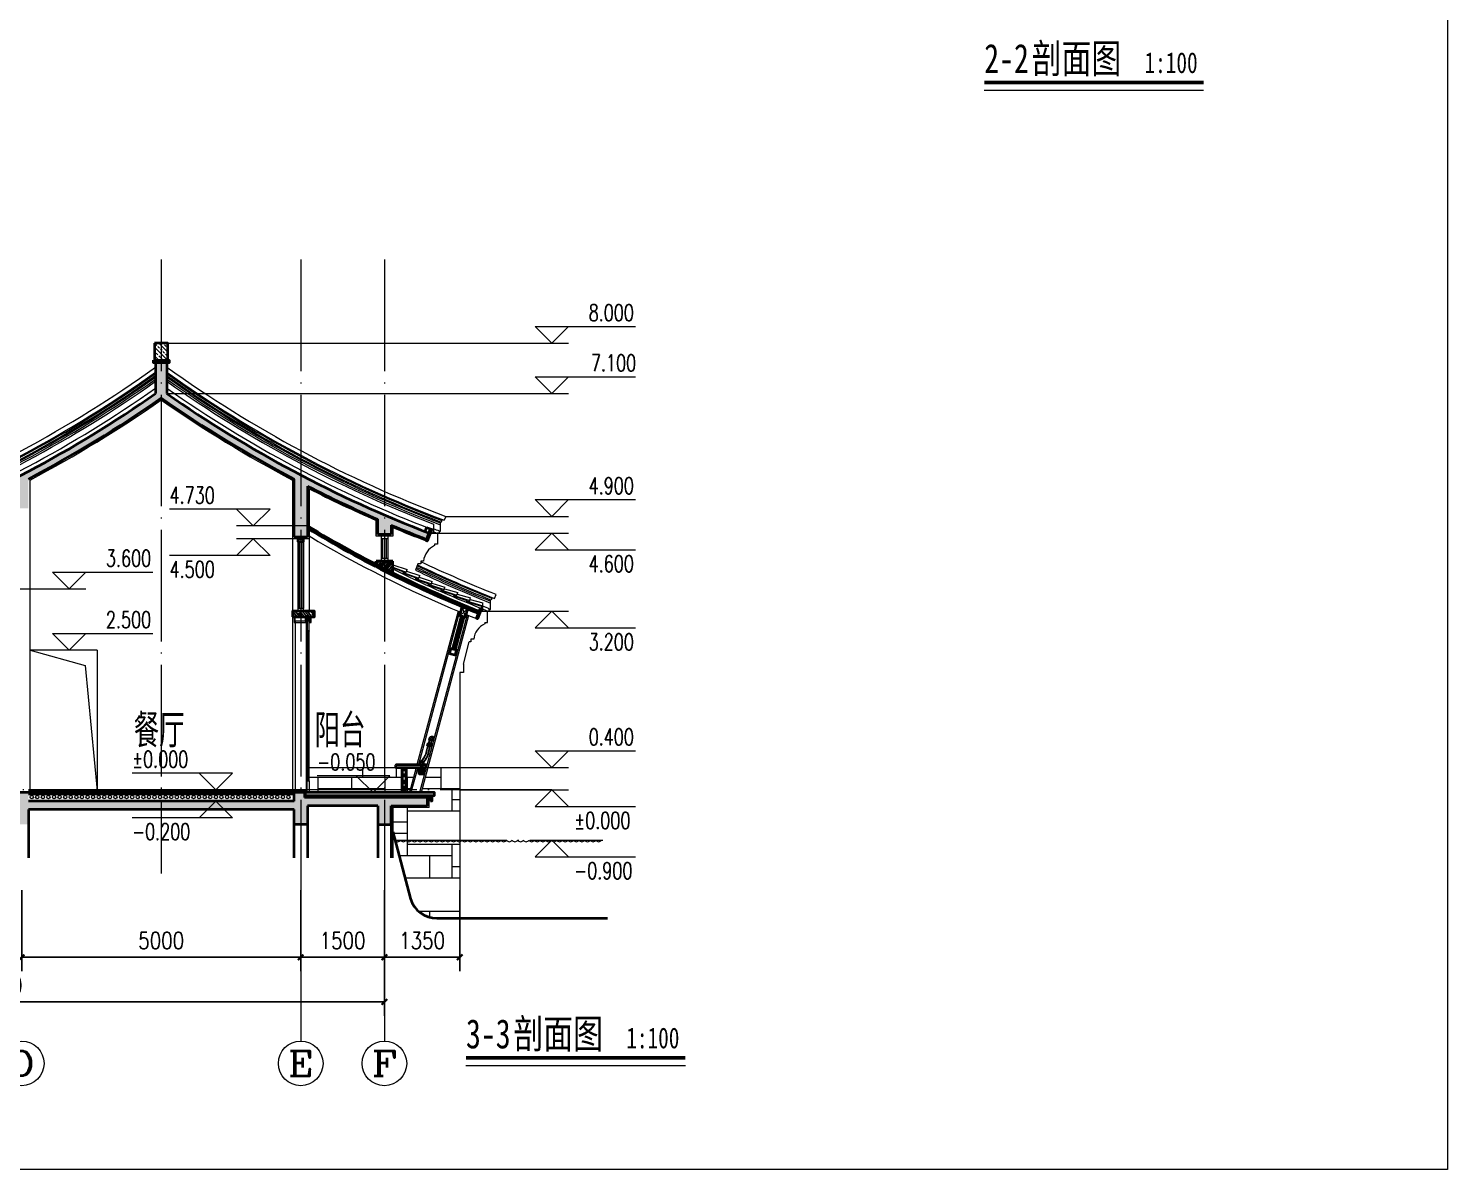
# Model space of a CAD drawing. Extents: x 577108 to 1042908, y 41950 to 81950.
# Drawn here: x 948076 to 973508, y 41950 to 62396 of the extents above; entities that cross this region are included whole.
import ezdxf
from ezdxf.enums import TextEntityAlignment as Align

# ---------------------------------------------------------------- set-up
doc = ezdxf.new("R2010")
doc.units = 0
doc.header["$LTSCALE"] = 1000
doc.header["$MEASUREMENT"] = 0
doc.linetypes.add('DOTE', pattern=[2.42, 2, -0.2, 0.02, -0.2])
doc.layers.get('0').update_dxf_attribs({"linetype": 'CONTINUOUS', "lineweight": 13})
doc.layers.get('Defpoints').update_dxf_attribs({"linetype": 'CONTINUOUS', "lineweight": 5})
for name, color, linetype, lineweight in [('AXIS', 3, 'CONTINUOUS', 15), ('AXIS_TEXT', 7, 'CONTINUOUS', 20), ('DIM_ELEV', 3, 'CONTINUOUS', 15), ('DIM_SYMB', 3, 'CONTINUOUS', 15), ('DOTE', 1, 'DOTE', 0), ('hatch', 8, 'CONTINUOUS', 5), ('LM-1', 7, 'CONTINUOUS', 18), ('LM-L', 7, 'CONTINUOUS', 15), ('LM-S', 8, 'CONTINUOUS', 5), ('PUB_TEXT', 7, 'CONTINUOUS', 20), ('wall', 2, 'CONTINUOUS', 40), ('WINDOW', 5, 'CONTINUOUS', 15), ('姓名', 7, 'CONTINUOUS', 15), ('瓦1', 8, 'CONTINUOUS', 15), ('瓦2', 2, 'CONTINUOUS', 15)]:
    doc.layers.add(name, color=color, linetype=linetype, lineweight=lineweight)
doc.styles.add('_TCH_AXIS', font='COMPLEX', dxfattribs={"bigfont": 'GBCBIG'})
doc.styles.add('_TCH_DIM', font='SIMPLEX', dxfattribs={"bigfont": 'GBCBIG'})
doc.styles.add('COMPLEX', font='COMPLEX')
doc.styles.add('DIM_FONT', font='SIMPLEX.shx', dxfattribs={"width": 0.8, "bigfont": 'hztxt.shx'})
doc.styles.add('HZ', font='romanc.shx', dxfattribs={"width": 0.7, "bigfont": 'hzdx.shx'})
doc.styles.add('SIMHEI', font='simhei.ttf', dxfattribs={"width": 0.75, "height": 10})
doc.dimstyles.new('DIMN', dxfattribs={"dimtxt": 300, "dimasz": 100, "dimexe": 250, "dimexo": 300, "dimgap": 150, "dimtad": 1, "dimdec": 0, "dimzin": 0, "dimdsep": 46, "dimtxsty": 'DIM_FONT', "dimblk": 'ARCHTICK', "dimcen": 0.09, "dimclrt": 7, "dimazin": 2, "dimtfac": 1, "dimtdec": 0, "dimtix": 1, "dimtmove": 2, "dimatfit": 3, "dimldrblk": 'ARCHTICK', "dimfxl": 0, "dimtolj": 1, "dimtzin": 0, "dimarcsym": 0})
pattern_1 = [(45, (-205131.74, -412224.52), (-53.0330086, 53.0330086), []), (50, (-205131.74, -412224.52), (215.178055, -18.82564), [22.5, -247.5]), (355, (-205131.74, -412224.52), (-41.6254, 225.65764), [18, -198]), (100.4514, (-205113.8, -412226.09), (173.552815, 206.831863), [19.122057, -210.342634]), (46.1842, (-205131.74, -412164.52), (320.172315, -49.655704), [33.75, -371.25]), (96.6356, (-205105.06, -412168.66), (280.39881, 292.23536), [28.68309, -315.5139]), (351.1842, (-205131.74, -412164.52), (280.39858, 292.23558), [27, -297]), (21, (-205101.74, -412179.52), (179.072116, -120.785667), [22.5, -247.5]), (326, (-205101.74, -412179.52), (72.9946, 217.545014), [18, -198]), (71.4514, (-205086.81, -412189.58), (252.06679, 96.75915), [19.122057, -210.342634]), (37.5, (-205131.74, -412224.52), (3.6479566, 99.868156), [0, -195.6, 0, -201, 0, -198.75]), (7.5, (-205131.74, -412224.52), (78.920861, 118.323514), [0, -114.6, 0, -191.1, 0, -75.75]), (327.5, (-205198.64, -412224.52), (160.146731, -6.7664615), [0, -75, 0, -234, 0, -310.5]), (317.5, (-205228.64, -412224.52), (174.955851, 30.031495), [0, -97.5, 0, -155.4, 0, -220.5])]
pattern_2 = [(50, (924230.083, 17345.065), (32.404415, 116.40427), [750, -100, 250, -50]), (50, (924296.58, 17370.065), (-83.08134, 4.44315), [150, -16.5, 300, -37.5]), (50, (924255.083, 17387.565), (141.46229, 220.70494), [400, -70, 200, -50])]

# ---------------------------------------------------------------- blocks, each defined once
blk = doc.blocks.new('d001')
at = {"color": 8}
for p, q in [((-0.027, -0.009), (-0.012, -0.009)), ((-0.027, -0.01), (-0.012, -0.01)), ((-0.027, -0.012), (-0.012, -0.012)), ((-0.027, -0.013), (-0.012, -0.013)), ((-0.027, -0.015), (-0.012, -0.015)), ((-0.027, -0.018), (-0.012, -0.018)), ((-0.027, -0.021), (-0.012, -0.021)), ((-0.027, -0.025), (-0.012, -0.025)), ((-0.027, -0.035), (-0.012, -0.035)), ((-0.027, -0.039), (-0.012, -0.039)), ((-0.027, -0.042), (-0.012, -0.042)), ((-0.027, -0.045), (-0.012, -0.045)), ((-0.027, -0.047), (-0.012, -0.047)), ((-0.027, -0.048), (-0.012, -0.048)), ((-0.027, -0.05), (-0.012, -0.05)), ((-0.027, -0.051), (-0.012, -0.051)), ((-0.026, -0.008), (-0.012, -0.008)), ((-0.026, -0.052), (-0.012, -0.052)), ((0.003, -0.071), (-0.003, -0.071)), ((0.003, -0.072), (-0.003, -0.072)), ((0.003, -0.073), (-0.003, -0.073)), ((0.003, -0.074), (-0.003, -0.074)), ((0.003, -0.07), (-0.001, -0.07)), ((0.026, -0.008), (0.012, -0.008)), ((0.027, -0.009), (0.012, -0.009)), ((0.027, -0.01), (0.012, -0.01)), ((0.027, -0.012), (0.012, -0.012)), ((0.027, -0.013), (0.012, -0.013)), ((0.027, -0.015), (0.012, -0.015)), ((0.027, -0.018), (0.012, -0.018)), ((0.027, -0.021), (0.012, -0.021)), ((0.027, -0.025), (0.012, -0.025)), ((0.027, -0.035), (0.012, -0.035)), ((0.027, -0.039), (0.012, -0.039)), ((0.027, -0.042), (0.012, -0.042)), ((0.027, -0.045), (0.012, -0.045)), ((0.027, -0.047), (0.012, -0.047)), ((0.027, -0.048), (0.012, -0.048)), ((0.027, -0.05), (0.012, -0.05)), ((0.027, -0.051), (0.012, -0.051)), ((0.026, -0.052), (0.012, -0.052))]:
    blk.add_line(p, q, dxfattribs=at)
at = {"linetype": 'Continuous'}
for p, q in [((-0.012, -0.026), (-0.01, -0.026)), ((-0.012, -0.034), (-0.01, -0.034)), ((0.01, -0.026), (0.012, -0.026)), ((0.01, -0.034), (0.012, -0.034))]:
    blk.add_line(p, q, dxfattribs=at)
for p, q in [((-0.004, -0.066), (-0.004, -0.059)), ((-0.003, -0.059), (-0.003, -0.045)), ((-0.003, -0.074), (-0.003, -0.07)), ((0.003, -0.074), (-0.003, -0.074)), ((0.003, -0.059), (0.003, -0.045)), ((0.003, -0.074), (0.003, -0.07)), ((0.004, -0.066), (0.004, -0.059))]:
    blk.add_line(p, q)
at = {"color": 2}
blk.add_lwpolyline([(-0.008, -0.051), (-0.008, -0.054, -0.414214), (-0.009, -0.055), (-0.032, -0.055, -0.414214), (-0.033, -0.054), (-0.033, 0, -0.414214), (-0.032, 0), (0.032, 0, -0.414214), (0.033, 0), (0.033, -0.054, -0.414214), (0.032, -0.055), (0.009, -0.055, -0.414214), (0.008, -0.054), (0.008, -0.051, -1), (0.011, -0.051), (0.011, -0.052, 0.414214), (0.012, -0.052), (0.027, -0.052), (0.03, -0.05), (0.03, -0.005), (0.027, -0.003), (-0.027, -0.003), (-0.03, -0.005), (-0.03, -0.05), (-0.027, -0.052), (-0.011, -0.052, 0.414214), (-0.011, -0.052), (-0.011, -0.051, -1)], format="xyb", close=True, dxfattribs=at)
for points in [[(-0.025, -0.008), (-0.013, -0.008, -0.414214), (-0.012, -0.009), (-0.012, -0.051, -0.414214), (-0.013, -0.052), (-0.025, -0.052, -0.414214), (-0.027, -0.051), (-0.027, -0.009, -0.414214)], [(-0.01, -0.015, 0.414214), (-0.01, -0.015), (-0.01, -0.045, 0.414214), (-0.01, -0.045), (0.01, -0.045, 0.414214), (0.01, -0.045), (0.01, -0.015, 0.414214), (0.01, -0.015)], [(-0.008, -0.067), (0.008, -0.067, 0.414214), (0.008, -0.066), (0.008, -0.059), (-0.008, -0.059), (-0.008, -0.066, 0.414214)], [(0.025, -0.052, 0.414214), (0.027, -0.051), (0.027, -0.009, 0.414214), (0.025, -0.008), (0.013, -0.008, 0.414214), (0.012, -0.009), (0.012, -0.051, 0.414214), (0.013, -0.052)]]:
    blk.add_lwpolyline(points, format="xyb", close=True)
blk.add_lwpolyline([(0.008, -0.067), (0.008, -0.069, -0.414214), (0.007, -0.07), (-0.007, -0.07, -0.414214), (-0.008, -0.069), (-0.008, -0.067)], format="xyb")
for centre, radius, start, end in [((-0.019, -0.03), 0.00932, 141.7672, 218.2328), ((-0.005, -0.066), 0.0005, 270, 0), ((-0.004, -0.066), 0.0005, 180, 270), ((0.004, -0.066), 0.0005, 270, 0), ((0.005, -0.066), 0.0005, 180, 270), ((0.019, -0.03), 0.00932, 321.7672, 38.2328)]:
    blk.add_arc(centre, radius, start, end)
blk = doc.blocks.new('wa1')
at = {"layer": '瓦1'}
for p in [(-296, 55), (-47, 71)]:
    blk.add_line(p, (-291, 105), dxfattribs=at)
at = {"layer": '瓦2', "color": 2}
for p, q in [((-298, 33), (-296, 55)), ((-298, 33), (-258, 29)), ((2, 25), (-296, 55)), ((-258, 36), (-14, 11)), ((-258, 36), (-258, 29)), ((-14, 11), (-15, 1)), ((-15, 1), (0, 0)), ((2, 25), (0, 0))]:
    blk.add_line(p, q, dxfattribs=at)
blk = doc.blocks.new('_ArchTick')
at = {"color": 0, "linetype": 'ByBlock', "const_width": 0.4}
blk.add_lwpolyline([(-0.5, -0.5), (0.5, 0.5)], dxfattribs=at)
blk = doc.blocks.new('*D152')
at = {"layer": 'AXIS', "color": 0, "lineweight": -2, "transparency": 16777216}
for p, q in [((947956, 46954), (947956, 45504)), ((952956, 46954), (952956, 45504)), ((947956, 45754), (952956, 45754))]:
    blk.add_line(p, q, dxfattribs=at)
at = {"layer": 'Defpoints', "color": 0, "transparency": 16777216}
for p in [(947956, 47254), (952956, 47254), (952956, 45754)]:
    blk.add_point(p, dxfattribs=at)
at = {"layer": 'AXIS', "color": 0, "lineweight": -2, "transparency": 16777216, "xscale": 100, "yscale": 100, "zscale": 100, "rotation": 180}
blk.add_blockref('_ArchTick', (947956, 45754), dxfattribs=at)
at = {"layer": 'AXIS', "color": 0, "lineweight": -2, "transparency": 16777216, "xscale": 100, "yscale": 100, "zscale": 100}
blk.add_blockref('_ArchTick', (952956, 45754), dxfattribs=at)
at = {"layer": 'AXIS', "color": 7, "transparency": 16777216, "insert": (950456, 46054), "char_height": 300, "attachment_point": 5, "style": 'DIM_FONT'}
blk.add_mtext('\\A1;5000', dxfattribs=at)
blk = doc.blocks.new('*D153')
at = {"layer": 'AXIS', "color": 0, "lineweight": -2, "transparency": 16777216}
for p, q in [((952956, 46954), (952956, 45504)), ((954456, 46954), (954456, 45504)), ((952956, 45754), (954456, 45754))]:
    blk.add_line(p, q, dxfattribs=at)
at = {"layer": 'Defpoints', "color": 0, "transparency": 16777216}
for p in [(952956, 47254), (954456, 47254), (954456, 45754)]:
    blk.add_point(p, dxfattribs=at)
at = {"layer": 'AXIS', "color": 0, "lineweight": -2, "transparency": 16777216, "xscale": 100, "yscale": 100, "zscale": 100, "rotation": 180}
blk.add_blockref('_ArchTick', (952956, 45754), dxfattribs=at)
at = {"layer": 'AXIS', "color": 0, "lineweight": -2, "transparency": 16777216, "xscale": 100, "yscale": 100, "zscale": 100}
blk.add_blockref('_ArchTick', (954456, 45754), dxfattribs=at)
at = {"layer": 'AXIS', "color": 7, "transparency": 16777216, "insert": (953706, 46054), "char_height": 300, "attachment_point": 5, "style": 'DIM_FONT'}
blk.add_mtext('\\A1;1500', dxfattribs=at)
blk = doc.blocks.new('*D154')
at = {"layer": 'AXIS', "color": 0, "lineweight": -2, "transparency": 16777216}
for p, q in [((954456, 46954), (954456, 45504)), ((955806, 46954), (955806, 45504)), ((954456, 45754), (955806, 45754))]:
    blk.add_line(p, q, dxfattribs=at)
at = {"layer": 'Defpoints', "color": 0, "transparency": 16777216}
for p in [(954456, 47254), (955806, 47254), (955806, 45754)]:
    blk.add_point(p, dxfattribs=at)
at = {"layer": 'AXIS', "color": 0, "lineweight": -2, "transparency": 16777216, "xscale": 100, "yscale": 100, "zscale": 100, "rotation": 180}
blk.add_blockref('_ArchTick', (954456, 45754), dxfattribs=at)
at = {"layer": 'AXIS', "color": 0, "lineweight": -2, "transparency": 16777216, "xscale": 100, "yscale": 100, "zscale": 100}
blk.add_blockref('_ArchTick', (955806, 45754), dxfattribs=at)
at = {"layer": 'AXIS', "color": 7, "transparency": 16777216, "insert": (955131, 46054), "char_height": 300, "attachment_point": 5, "style": 'DIM_FONT'}
blk.add_mtext('\\A1;1350', dxfattribs=at)
blk = doc.blocks.new('*D155')
at = {"layer": 'AXIS', "color": 0, "lineweight": -2, "transparency": 16777216}
for p, q in [((940456, 46954), (940456, 44704)), ((954456, 46954), (954456, 44704)), ((940456, 44954), (954456, 44954))]:
    blk.add_line(p, q, dxfattribs=at)
at = {"layer": 'Defpoints', "color": 0, "transparency": 16777216}
for p in [(940456, 47254), (954456, 47254), (954456, 44954)]:
    blk.add_point(p, dxfattribs=at)
at = {"layer": 'AXIS', "color": 0, "lineweight": -2, "transparency": 16777216, "xscale": 100, "yscale": 100, "zscale": 100, "rotation": 180}
blk.add_blockref('_ArchTick', (940456, 44954), dxfattribs=at)
at = {"layer": 'AXIS', "color": 0, "lineweight": -2, "transparency": 16777216, "xscale": 100, "yscale": 100, "zscale": 100}
blk.add_blockref('_ArchTick', (954456, 44954), dxfattribs=at)
at = {"layer": 'AXIS', "color": 7, "transparency": 16777216, "insert": (947456, 45254), "char_height": 300, "attachment_point": 5, "style": 'DIM_FONT'}
blk.add_mtext('\\A1;14000', dxfattribs=at)
blk = doc.blocks.new('_AXISO')
blk.add_circle((0, 0), 0.5)
at = {"layer": 'AXIS_TEXT', "style": 'COMPLEX', "width": 1.041667}
blk.add_attdef('A', text='', height=0.56, dxfattribs=at).set_placement((-0.25, -0.28), (0.25, -0.28), align=Align.FIT)

msp = doc.modelspace()

# ---------------------------------------------------------------- hatches: boundary and pattern name
at = {"layer": 'hatch'}
h = msp.add_hatch(dxfattribs=at)
h.set_pattern_fill('天然石材', color=256, scale=20, style=0)
h.set_pattern_definition([(135, (2009046.23, -386145.13), (75.236162, 75.236162), []), (135, (2009009.23, -386183.33), (75.236162, 75.236162), [42, -24])])
h.paths.add_polyline_path([(950336.095, 56753.5881), (950576.095, 56753.5881), (950576.095, 56453.5881), (950336.095, 56453.5881)])
h.paths.add_polyline_path([(950316.095, 56453.5881), (950596.095, 56453.5881), (950596.095, 56403.5881), (950316.095, 56403.5881)])
h = msp.add_hatch(dxfattribs=at)
h.set_pattern_fill('钢筋混凝土', color=256, scale=30, style=0)
h.set_pattern_definition(pattern_1)
edge = h.paths.add_edge_path()
edge.add_line((950356.1026, 56403.5881), (950556.1026, 56403.5881))
edge.add_line((950556.1026, 56403.5881), (950556.1026, 55853.5881))
edge.add_arc((963161.6909, 73884.0941), 22000, 235.04161742, 248.94002915)
edge.add_line((955256.1026, 53353.5881), (955212.9812, 53241.6036))
edge.add_arc((963161.6909, 73884.0941), 22120, 247.16137844, 248.94002915, ccw=False)
edge.add_line((954576.1026, 53498.2638), (954576.1026, 53329.819))
edge.add_line((954576.1026, 53329.819), (954336.1026, 53329.819))
edge.add_line((954336.1026, 53329.819), (954336.1026, 53601.0127))
edge.add_arc((963161.6909, 73884.0941), 22120, 242.87399931, 246.48514556, ccw=False)
edge.add_line((953076.1026, 54197.1616), (953076.1026, 53283.5881))
edge.add_line((953076.1026, 53283.5881), (952836.1026, 53283.5881))
edge.add_line((952836.1026, 53283.5881), (952836.1026, 54321.9718))
edge.add_arc((963161.6909, 73884.0941), 22120, 234.9428175, 242.17330393, ccw=False)
edge.add_arc((937750.5143, 73884.0941), 22120, 297.82669607, 305.0571825, ccw=False)
edge.add_line((948076.1026, 54321.9718), (948076.1026, 53794.4566))
edge.add_line((948076.1026, 53794.4566), (947836.1026, 53794.4566))
edge.add_line((947836.1026, 53794.4566), (947836.1026, 54197.1616))
edge.add_arc((937750.5143, 73884.0941), 22120, 293.51485444, 297.12600069, ccw=False)
edge.add_line((946576.1026, 53601.0127), (946576.1026, 53376.3197))
edge.add_arc((938192.4657, 73028.9504), 21366.1241, 293.09747489, 293.10266273, ccw=False)
edge.add_line((946574.3231, 53375.5607), (946336.1026, 53375.5607))
edge.add_line((946336.1026, 53375.5607), (946336.1026, 53498.2638))
edge.add_arc((937750.5143, 73884.0941), 22120, 291.05997085, 292.83862156, ccw=False)
edge.add_line((945699.224, 53241.6036), (945656.1026, 53353.5881))
edge.add_arc((937750.5143, 73884.0941), 22000, 291.05997085, 304.95838258)
edge.add_line((950356.1026, 55853.5881), (950356.1026, 56403.5881))
h = msp.add_hatch(dxfattribs=at)
h.set_pattern_fill('木材', color=256, scale=50, angle=270, style=0)
h.set_pattern_definition(pattern_2)
h.paths.add_polyline_path([(953076.1026, 53436.8836), (953076.1026, 53483.5881, 0.0410103357), (956156.1026, 51953.5881), (956141.3002, 51916.4278, -0.0407231003)])
h = msp.add_hatch(dxfattribs=at)
h.set_pattern_fill('木材', color=256, scale=50, angle=270, style=0)
h.set_pattern_definition(pattern_2)
h.paths.add_polyline_path([(954606.1026, 52849.819), (954606.1026, 52644.8303, -0.0040016149), (954306.1026, 52796.4336), (954306.1026, 52849.819)])
h = msp.add_hatch(dxfattribs=at)
h.set_pattern_fill('木材', color=256, scale=50, angle=360, style=0)
h.set_pattern_definition([(130, (1947204.64, -125400.667), (-32.404415, 116.4042692), [750, -100, 250, -50]), (130, (1947138.14, -125375.67), (83.081336, 4.443154), [150, -16.5, 300, -37.5]), (130, (1947179.638, -125358.167), (-141.4622897, 220.7049401), [400, -70, 200, -50])])
h.paths.add_polyline_path([(953206.1026, 51953.5881), (953206.1026, 51853.5881), (952956.1026, 51853.5881), (952956.1026, 51953.5881)])
h.paths.add_polyline_path([(952956.1026, 51953.5881), (952956.1026, 51853.5881), (952806.1026, 51853.5881), (952806.1026, 51953.5881)])
h = msp.add_hatch(dxfattribs=at)
h.set_pattern_fill('钢筋混凝土', color=256, scale=30, style=0)
h.set_pattern_definition(pattern_1)
h.paths.add_polyline_path([(940336.095, 48103.5881), (940336.095, 48953.5881), (940576.095, 48953.5881), (940576.095, 48553.5881), (944836.095, 48553.5881), (944836.095, 48703.5881), (945076.095, 48703.5881), (945076.095, 48553.5881), (947836.095, 48553.5881), (947836.095, 48703.5881), (948076.095, 48703.5881), (948076.095, 48553.5881), (952836.1026, 48553.5881), (952836.1026, 48703.5881), (953026.1026, 48703.5881), (953026.1026, 48618.5881), (955226.1026, 48618.5881), (955226.1026, 48468.5881), (954576.1026, 48468.5881), (954576.1026, 48133.5881), (954336.1026, 48133.5881), (954336.1026, 48468.5881), (953076.1026, 48468.5881), (953076.1026, 48133.5881), (952836.1026, 48133.5881), (952836.1026, 48403.5881), (948076.095, 48403.5881), (948076.095, 48133.5881), (947836.1026, 48133.5881), (947836.1026, 48403.5881), (945076.095, 48403.5881), (945076.095, 48103.5881), (944836.095, 48103.5881), (944836.095, 48403.5881), (940576.095, 48403.5881), (940576.095, 48103.5881)])
at = {"layer": 'LM-S'}
h = msp.add_hatch(dxfattribs=at)
h.set_pattern_fill('文化石01', color=256, scale=500, style=0)
h.set_pattern_definition([(0, (-205131.7, -412224.5), (9e-13, 4000), [3000, -1000]), (0, (-205131.7, -412024.5), (9e-13, 4000), [-1200, 1200, -600, 1000]), (0, (-205131.7, -411824.5), (9e-13, 4000), [-1800, 2200]), (0, (-205131.7, -411624.5), (9e-13, 4000), [1800, -2200]), (0, (-205131.7, -411424.5), (9e-13, 4000), [-800, 3200]), (0, (-205131.7, -411224.5), (9e-13, 4000), [1400, -1000, 1200, -400]), (0, (-203731.7, -411024.5), (9e-13, 4000), [3200, -800]), (0, (-205331.7, -410824.5), (9e-13, 4000), [2200, -1800]), (0, (-205931.7, -410624.5), (9e-13, 4000), [1800, -2200]), (0, (-205131.7, -410424.5), (9e-13, 4000), [3200, -800]), (0, (-205131.7, -410224.5), (9e-13, 4000), [-1600, 1000, -600, 800]), (0, (-203131.7, -410024.5), (9e-13, 4000), [2400, -1600]), (0, (-204731.7, -409824.5), (9e-13, 4000), [1600, -800, 600, -1000]), (0, (-203931.7, -409624.5), (9e-13, 4000), [1600, -600, 1000, -800]), (0, (-202331.7, -409424.5), (9e-13, 4000), [2400, -1600]), (0, (-203931.7, -409224.5), (9e-13, 4000), [1600, -2400]), (0, (-203131.7, -409024.5), (9e-13, 4000), [1800, -2200]), (0, (-203131.7, -408824.5), (9e-13, 4000), [-1200, 2800]), (0, (-204331.7, -408624.5), (9e-13, 4000), [1200, -2800]), (0, (-203131.7, -408424.5), (9e-13, 4000), [2800, -1200]), (90, (-205131.7, -410624.5), (-4000, 1e-12), [600, -1600, 1400, -400]), (90, (-204731.7, -410424.5), (-4000, 1e-12), [1000, -600, 400, -2000]), (90, (-204531.7, -411224.5), (-4000, 1e-12), [400, -3600]), (90, (-204331.7, -411624.5), (-4000, 1e-12), [400, -2400, 600, -600]), (90, (-204131.7, -410824.5), (-4000, 1e-12), [400, -3600]), (90, (-203931.7, -412224.5), (-4000, 1e-12), [600, -1800, 1000, -600]), (90, (-203731.7, -411424.5), (-4000, 1e-12), [600, -3400]), (90, (-203531.7, -410424.5), (-4000, 1e-12), [600, -200, 400, -2800]), (90, (-203331.7, -412024.5), (-4000, 1e-12), [600, -3400]), (90, (-203131.7, -411024.5), (-4000, 1e-12), [600, -200, 600, -400, 1000, -1200]), (90, (-202731.7, -411024.5), (-4000, 1e-12), [-2800, 400, -400, 400]), (90, (-202531.7, -410424.5), (-4000, 1e-12), [400, -3600]), (90, (-202331.7, -411824.5), (-4000, 1e-12), [400, -1400, 1000, -1200]), (90, (-202131.7, -411224.5), (-4000, 1e-12), [200, -2600, 600, -600]), (90, (-201931.7, -411024.5), (-4000, 1e-12), [1000, -1000, 600, -1400]), (90, (-201731.7, -410024.5), (-4000, 1e-12), [600, -1000, 400, -2000]), (90, (-201531.7, -411424.5), (-4000, 1e-12), [400, -3600]), (90, (-201331.7, -411024.5), (-4000, 1e-12), [400, -1200, 600, -1800])])
h.paths.add_polyline_path([(955806.1026, 49153.5881), (955233.2842, 49153.5881), (955112.707, 48703.5881), (955356.1026, 48703.5881), (955356.1026, 48653.5881), (955306.1026, 48653.5881), (955306.1026, 48553.5881), (955281.1026, 48553.5881), (955281.1026, 48583.5881), (955256.1026, 48583.5881), (955256.1026, 48438.5881), (954606.1026, 48438.5881), (954606.1026, 48003.5881), (954920.6391, 46799.1853, 0.3249810982), (955396.2017, 46453.5881), (955806.1026, 46453.5881)])
h.paths.add_polyline_path([(954856.1026, 48703.5881), (954905.9151, 48703.5881), (955026.4922, 49153.5881), (954856.1026, 49153.5881)], flags=16)
h.paths.add_polyline_path([(953106.1026, 49153.5881), (953106.1026, 48913.5881), (953106.1026, 48713.5881), (953106.1026, 48703.5881), (954756.1026, 48703.5881), (954756.1026, 49153.5881), (954656.1026, 49153.5881)])

# ---------------------------------------------------------------- linework, layer by layer
for p, q in [((948106.1026, 48753.5881), (948106.1026, 54303.8928)), ((952806.1026, 54303.8925), (952806.1026, 51953.5881)), ((953106.1026, 54148.146), (953106.1026, 53465.5159)), ((953106.1026, 53418.8581), (953106.1026, 51953.5881)), ((954306.1026, 53299.819), (954306.1026, 53581.3589)), ((954606.1026, 53453.1271), (954606.1026, 53299.819)), ((953106.1026, 53253.5881), (952806.1026, 53253.5881)), ((954606.1026, 53299.819), (954306.1026, 53299.819)), ((954396.1026, 53299.819), (954396.1026, 53249.819)), ((954516.1026, 53249.819), (954396.1026, 53249.819)), ((954516.1026, 53299.819), (954516.1026, 53249.819)), ((954516.1026, 52899.819), (954396.1026, 52899.819)), ((954396.1026, 52899.819), (954396.1026, 52849.819)), ((954516.1026, 52899.819), (954516.1026, 52849.819)), ((955777.3802, 51956.923), (955039.6264, 49203.5881)), ((952806.1026, 51853.5881), (952806.1026, 48753.5881)), ((955963.8398, 51880.0589), (955112.707, 48703.5881)), ((949306.1026, 51253.5881), (948106.1026, 51253.5881)), ((949306.1026, 51253.5881), (949306.1026, 48733.5881)), ((954756.1026, 49153.5881), (954756.1026, 48703.5881)), ((954856.1026, 49153.5881), (954856.1026, 48703.5881)), ((955026.4922, 49153.5881), (954905.9151, 48703.5881)), ((953106.1026, 48913.5881), (953071.1026, 48913.5881)), ((953106.1026, 48713.5881), (953106.1026, 48703.5881)), ((955256.1026, 48618.5881), (955226.1026, 48618.5881)), ((955256.1026, 48438.5881), (955256.1026, 48618.5881)), ((955281.1026, 48583.5881), (955256.1026, 48583.5881))]:
    msp.add_line(p, q)
for points in [[(952906.1026, 53253.5881), (952906.1026, 53203.5881), (953006.1026, 53203.5881), (953006.1026, 53253.5881)], [(952906.1026, 52003.5881), (952906.1026, 51953.5881), (953006.1026, 51953.5881), (953006.1026, 52003.5881)], [(952906.1026, 52003.5881), (952906.1026, 51953.5881), (953006.1026, 51953.5881), (953006.1026, 52003.5881)], [(952856.1026, 51753.5881), (953056.1026, 51753.5881), (953056.1026, 51773.5881), (952856.1026, 51773.5881)], [(953071.1026, 51603.5881), (953076.1026, 51583.5881), (953083.6026, 51583.5881), (953083.6026, 51603.5881)], [(953106.1026, 51603.5881), (953101.1026, 51583.5881), (953093.6026, 51583.5881), (953093.6026, 51603.5881)], [(953071.1026, 48913.5881), (953076.1026, 48933.5881), (953083.6026, 48933.5881), (953083.6026, 48913.5881)], [(953106.1026, 48913.5881), (953101.1026, 48933.5881), (953093.6026, 48933.5881), (953093.6026, 48913.5881)]]:
    msp.add_lwpolyline(points, close=True)
for points in [[(952836.1026, 51853.5881), (952836.1026, 51753.5881), (952856.1026, 51753.5881), (952856.1026, 51853.5881)], [(953036.1026, 51853.5881), (953036.1026, 51773.5881), (953056.1026, 51773.5881), (953056.1026, 51853.5881)], [(953106.1026, 51603.5881), (953106.1026, 51783.5881), (953071.1026, 51783.5881), (953071.1026, 51603.5881)], [(953121.1026, 51853.5881), (953121.1026, 51753.5881), (953141.1026, 51753.5881), (953141.1026, 51853.5881)], [(953071.1035, 51603.5881), (953106.1026, 51603.5881)], [(948106.1026, 51253.5881), (949094.346, 50983.5408), (949306.1026, 48733.5881)], [(953106.1026, 48913.5881), (953106.1026, 48713.5881), (953071.1026, 48713.5881), (953071.1026, 48913.5881)], [(953056.1026, 48618.5881), (953056.1026, 48753.5881), (948076.095, 48753.5881)], [(953036.1026, 48618.5881), (953036.1026, 48733.5881), (948076.095, 48733.5881)], [(955256.1026, 48438.5881), (954606.1026, 48438.5881), (954606.1026, 47533.5881)]]:
    msp.add_lwpolyline(points)
for points in [[(955096.1026, 49253.5881, 0.171731613), (955210.9392, 49452.6833, -0.0290275167), (955261.1026, 49643.5881, -5.4104113212)], [(955156.1026, 49241.4883, 0.1469004636), (955260.0285, 49443.176, -0.0314425155), (955313.7748, 49643.5881)], [(955253.1706, 49583.5881, -0.0092790265), (955271.6234, 49643.5881)], [(955284.4078, 49583.5881, -0.0094629374), (955303.2264, 49643.5881)], [(955111.2033, 49253.5881, 0.1633503328), (955220.7576, 49450.7844, -0.0125545921), (955239.6286, 49533.5881, -0.0125545921)], [(955153.7901, 49253.5881, 0.1422351802), (955250.2111, 49445.0799, -0.0136696236), (955270.6028, 49533.5881, -0.0136696236)]]:
    msp.add_lwpolyline(points, format="xyb")
for centre in [(948136.1026, 48623.5881), (948236.1026, 48623.5881), (948336.1026, 48623.5881), (948436.1026, 48623.5881), (948536.1026, 48623.5881), (948636.1026, 48623.5881), (948736.1026, 48623.5881), (948836.1026, 48623.5881), (948936.1026, 48623.5881), (949036.1026, 48623.5881), (949136.1026, 48623.5881), (949236.1026, 48623.5881), (949336.1026, 48623.5881), (949436.1026, 48623.5881), (949536.1026, 48623.5881), (949636.1026, 48623.5881), (949736.1026, 48623.5881), (949836.1026, 48623.5881), (949936.1026, 48623.5881), (950036.1026, 48623.5881), (950136.1026, 48623.5881), (950236.1026, 48623.5881), (950336.1026, 48623.5881), (950436.1026, 48623.5881), (950536.1026, 48623.5881), (950636.1026, 48623.5881), (950736.1026, 48623.5881), (950836.1026, 48623.5881), (950936.1026, 48623.5881), (951036.1026, 48623.5881), (951136.1026, 48623.5881), (951236.1026, 48623.5881), (951336.1026, 48623.5881), (951436.1026, 48623.5881), (951536.1026, 48623.5881), (951636.1026, 48623.5881), (951736.1026, 48623.5881), (951836.1026, 48623.5881), (951936.1026, 48623.5881), (952036.1026, 48623.5881), (952136.1026, 48623.5881), (952236.1026, 48623.5881), (952336.1026, 48623.5881), (952436.1026, 48623.5881), (952536.1026, 48623.5881), (952636.1026, 48623.5881), (952736.1026, 48623.5881)]:
    msp.add_circle(centre, 30)
for centre, radius, start, end in [((937751.2327, 73882.9235), 22148.6292, 297.87326692, 305.00296274), ((963161.6909, 73884.0941), 22150, 234.99725225, 242.12650629), ((963161.6909, 73884.0941), 22150, 243.00087471, 246.43427232), ((963161.6909, 73884.0941), 22150, 247.27821345, 248.94002915), ((963927.3332, 71462.7648), 21140, 239.21058725, 247.46081543), ((963927.3332, 71462.7648), 20940, 243.56770672, 248.28076859), ((963927.3332, 71462.7648), 21140, 247.73382403, 248.28173485)]:
    msp.add_arc(centre, radius, start, end)
at = {"layer": 'AXIS'}
for p, q in [((952956.1026, 47253.5881), (952956.1026, 44253.5881)), ((954456.1026, 47253.5881), (954456.1026, 44253.5881))]:
    msp.add_line(p, q, dxfattribs=at)
at = {"layer": 'DIM_ELEV'}
for p, q in [((957456.1026, 56753.5881), (957156.1026, 57053.5881)), ((957156.1026, 57053.5881), (958956.1026, 57053.5881)), ((957456.1026, 56753.5881), (957756.1026, 57053.5881)), ((950556.1026, 56753.5881), (957756.1026, 56753.5881)), ((957456.1026, 55853.5881), (957156.1026, 56153.5881)), ((957156.1026, 56153.5881), (958956.1026, 56153.5881)), ((957456.1026, 55853.5881), (957756.1026, 56153.5881)), ((950556.1026, 55853.5881), (957756.1026, 55853.5881)), ((957456.1026, 53653.5881), (957156.1026, 53953.5881)), ((957156.1026, 53953.5881), (958956.1026, 53953.5881)), ((957456.1026, 53653.5881), (957756.1026, 53953.5881)), ((952406.1026, 53783.5881), (950606.1026, 53783.5881)), ((952106.1026, 53483.5881), (951806.1026, 53783.5881)), ((952106.1026, 53483.5881), (952406.1026, 53783.5881)), ((953076.1026, 53483.5881), (951806.1026, 53483.5881)), ((955556.1026, 53653.5881), (957756.1026, 53653.5881)), ((952106.1026, 53253.5881), (951806.1026, 52953.5881)), ((952806.1026, 53253.5881), (951806.1026, 53253.5881)), ((952106.1026, 53253.5881), (952406.1026, 52953.5881)), ((955256.1026, 53353.5881), (957756.1026, 53353.5881)), ((957456.1026, 53353.5881), (957156.1026, 53053.5881)), ((957456.1026, 53353.5881), (957756.1026, 53053.5881)), ((952406.1026, 52953.5881), (950606.1026, 52953.5881)), ((957156.1026, 53053.5881), (958956.1026, 53053.5881)), ((948806.1026, 52353.5881), (948506.1026, 52653.5881)), ((948506.1026, 52653.5881), (950306.1026, 52653.5881)), ((948806.1026, 52353.5881), (949106.1026, 52653.5881)), ((947806.1026, 52353.5881), (949106.1026, 52353.5881)), ((956156.1026, 51953.5881), (957756.1026, 51953.5881)), ((957456.1026, 51953.5881), (957156.1026, 51653.5881)), ((957456.1026, 51953.5881), (957756.1026, 51653.5881)), ((957156.1026, 51653.5881), (958956.1026, 51653.5881)), ((948806.1026, 51253.5881), (948506.1026, 51553.5881)), ((948506.1026, 51553.5881), (950306.1026, 51553.5881)), ((948806.1026, 51253.5881), (949106.1026, 51553.5881)), ((957456.1026, 49153.5881), (957156.1026, 49453.5881)), ((957156.1026, 49453.5881), (958956.1026, 49453.5881)), ((957456.1026, 49153.5881), (957756.1026, 49453.5881)), ((955806.1026, 49153.5881), (957756.1026, 49153.5881)), ((951733.7619, 49053.5881), (949933.7619, 49053.5881)), ((951433.7619, 48753.5881), (951133.7619, 49053.5881)), ((951433.7619, 48753.5881), (951733.7619, 49053.5881)), ((954552.2772, 49003.5881), (953252.2772, 49003.5881)), ((954252.2772, 48703.5881), (953952.2772, 49003.5881)), ((954252.2772, 48703.5881), (954552.2772, 49003.5881)), ((955806.1026, 48753.5881), (957756.1026, 48753.5881)), ((957456.1026, 48753.5881), (957156.1026, 48453.5881)), ((957456.1026, 48753.5881), (957756.1026, 48453.5881)), ((951433.7619, 48553.5881), (951133.7619, 48253.5881)), ((951433.7619, 48553.5881), (951733.7619, 48253.5881)), ((957156.1026, 48453.5881), (958956.1026, 48453.5881)), ((951733.7619, 48253.5881), (949933.7619, 48253.5881)), ((957456.1026, 47853.5881), (957156.1026, 47553.5881)), ((957456.1026, 47853.5881), (957756.1026, 47553.5881)), ((957156.1026, 47553.5881), (958956.1026, 47553.5881))]:
    msp.add_line(p, q, dxfattribs=at)
at = {"layer": 'DIM_SYMB', "const_width": 70}
for points in [[(965204.6484, 61426.27), (969135.7243, 61426.27)], [(955917.6923, 43953.4298), (959848.7683, 43953.4298)]]:
    msp.add_lwpolyline(points, dxfattribs=at)
at = {"layer": 'DIM_SYMB'}
for points in [[(965204.6484, 61286.27), (969135.7243, 61286.27)], [(955917.6923, 43813.4298), (959848.7683, 43813.4298)]]:
    msp.add_lwpolyline(points, dxfattribs=at)
at = {"layer": 'DOTE'}
for p, q in [((950456.1026, 58253.5881), (950456.1026, 47253.5881)), ((952956.1026, 58253.5881), (952956.1026, 47253.5881)), ((954456.1026, 58253.5881), (954456.1026, 47253.5881)), ((957456.1026, 48753.5881), (938956.1026, 48753.5881)), ((954645.2759, 47853.5881), (958369.6875, 47853.5881))]:
    msp.add_line(p, q, dxfattribs=at)
at = {"layer": 'hatch'}
for p, q in [((952906.1026, 53203.5881), (952906.1026, 52003.5881)), ((952931.1026, 53203.5881), (952931.1026, 52003.5881)), ((952981.1026, 52003.5881), (952981.1026, 53203.5881)), ((953006.1026, 53203.5881), (953006.1026, 52003.5881)), ((954396.1026, 53249.819), (954396.1026, 52899.819)), ((954421.1026, 53249.819), (954421.1026, 52899.819)), ((954491.1026, 52899.819), (954491.1026, 53249.819)), ((954516.1026, 53249.819), (954516.1026, 52899.819)), ((955800.6602, 51947.2124), (955065.5083, 49203.5881)), ((955940.5049, 51889.5644), (955086.8251, 48703.5881)), ((955942.7641, 51994.5886), (955806.497, 51872.4031)), ((955850.6071, 52034.7414), (955903.0896, 51846.5212)), ((952856.1026, 51753.5881), (952856.1026, 48753.5881)), ((953056.1026, 51853.5881), (953056.1026, 48753.5881)), ((953071.1026, 48913.5881), (953071.1026, 51603.5881)), ((953076.1026, 51583.5881), (953076.1026, 48933.5881)), ((953101.1026, 51583.5881), (953101.1026, 48933.5881)), ((953106.1026, 48913.5881), (953106.1026, 51603.5881)), ((954776.1026, 49108.5881), (954776.1026, 48798.5881)), ((954781.1026, 49103.5881), (954781.1026, 48803.5881)), ((954786.1026, 49103.5881), (954786.1026, 48803.5881)), ((954826.1026, 49103.5881), (954826.1026, 48803.5881)), ((954831.1026, 49103.5881), (954831.1026, 48803.5881)), ((954836.1026, 49108.5881), (954836.1026, 48798.5881)), ((955052.3741, 49153.5881), (954931.797, 48703.5881))]:
    msp.add_line(p, q, dxfattribs=at)
msp.add_lwpolyline([(953093.6026, 48914.5881), (953093.6026, 51602.5881), (953083.6026, 51602.5881), (953083.6026, 48914.5881)], close=True, dxfattribs=at)
at = {"layer": 'LM-1'}
for p, q in [((953106.1026, 49153.5881), (954656.1026, 49153.5881)), ((955233.2842, 49153.5881), (955806.1026, 49153.5881))]:
    msp.add_line(p, q, dxfattribs=at)
at = {"layer": 'LM-L'}
for p, q in [((955305.7847, 53420.1957), (955305.7847, 53353.5881)), ((955335.7847, 53515.7954), (955335.7847, 53353.5881)), ((955335.7847, 53353.5881), (955305.7847, 53353.5881))]:
    msp.add_line(p, q, dxfattribs=at)
for centre, radius, start, end in [((937750.5143, 73884.0941), 21820, 291.01777007, 305.28949557), ((937750.5143, 73884.0941), 21920, 291.00134596, 305.10470661), ((963161.6909, 73884.0941), 21820, 234.71050443, 248.98222993), ((963161.6909, 73884.0941), 21920, 234.8952934, 248.99865404)]:
    msp.add_arc(centre, radius, start, end, dxfattribs=at)
at = {"layer": 'LM-S'}
for p, q in [((955456.0335, 53557.7554), (955448.9439, 53539.0541)), ((955456.1026, 53536.3417), (955456.1026, 53383.5881)), ((955492.3676, 53597.4633), (955474.6865, 53550.6939)), ((955556.1026, 53653.5881), (955529.7101, 53583.3853)), ((955436.1026, 53353.5881), (955402.2095, 53353.5881)), ((955436.1026, 53394.2376), (955436.1026, 53353.5881)), ((955456.1026, 53383.5881), (955436.1026, 53383.5881)), ((956305.9516, 51753.5881), (956305.9516, 51953.5881)), ((956305.9516, 51953.5881), (956335.9516, 51953.5881)), ((956335.9516, 51953.5881), (956335.9516, 51995.0496)), ((956336.1026, 51981.9098), (956356.1026, 51981.9098)), ((956356.1026, 51981.9098), (956356.1026, 52133.3199)), ((956255.9516, 51753.5881), (956255.9516, 51728.5881)), ((956255.9516, 51753.5881), (956305.9516, 51753.5881)), ((955876.1026, 51003.5881), (955976.1026, 51403.5881)), ((956005.9516, 51403.5881), (955975.9516, 51403.5881)), ((956055.9516, 51453.5881), (956005.9516, 51453.5881)), ((956005.9516, 51453.5881), (956005.9516, 51403.5881)), ((955876.1026, 51003.5881), (955876.1026, 50853.5881)), ((955806.1026, 50853.5881), (955806.1026, 46453.5881)), ((955876.1026, 50853.5881), (955806.1026, 50853.5881))]:
    msp.add_line(p, q, dxfattribs=at)
msp.add_lwpolyline([(924108.4301, 81950.2272), (973508.4301, 81950.2272), (973508.4301, 41950.2272), (924108.4301, 41950.2272)], close=True, dxfattribs=at)
for points in [[(955406.1026, 53353.5881), (955406.1026, 53153.5881), (955356.1026, 53153.5881), (955356.1026, 53128.5881, 0.2592016427), (955156.1026, 52853.5881), (955106.1026, 52853.5881), (955106.1026, 52803.5881), (955056.1026, 52803.5881), (955011.1895, 52691.3053)], [(956351.6399, 52160.613, -0.0164348657), (955030.41, 52739.3566, -0.0164348657)], [(956381.3186, 52181.0733, -0.0166851001), (955041.5755, 52767.2703, -0.0166851001)], [(955049.0192, 52785.8796, 0.0171886588), (956428.4838, 52183.8586), (956456.1026, 52253.5881, -0.0168745281), (955106.1026, 52841.7411)], [(956335.8419, 51995.1287, -0.0014260057), (956221.1026, 52045.1994, -0.0014260057)], [(956305.9516, 51953.5881, -0.0010520085), (956221.1026, 51990.5897, -0.0010520085)]]:
    msp.add_lwpolyline(points, format="xyb", dxfattribs=at)
msp.add_lwpolyline([(956388.7199, 52199.6534), (956370.2166, 52153.2032), (956351.6399, 52160.613), (956344.2386, 52142.0329)], dxfattribs=at)
for centre, radius, start, end in [((937750.5143, 73884.0941), 21612.9208, 290.60357584, 305.67897427), ((937750.5143, 73884.0941), 21687.9208, 290.60357584, 305.53683493), ((937750.5143, 73884.0941), 21707.9208, 290.709006, 305.49913932), ((963161.6909, 73884.0941), 21612.9208, 234.32102573, 249.39642416), ((963161.6909, 73884.0941), 21687.9208, 234.46316507, 249.39642416), ((963161.6909, 73884.0941), 21707.9208, 234.50086069, 249.290994), ((937750.5143, 73884.0941), 21737.9208, 290.709006, 305.44275897), ((937750.5143, 73884.0941), 21757.9208, 290.74141694, 305.4052803), ((937750.5143, 73884.0941), 21787.9208, 290.71154423, 305.34922387), ((963161.6909, 73884.0941), 21737.9208, 234.55724102, 249.290994), ((963161.6909, 73884.0941), 21757.9208, 234.5947197, 249.25858306), ((963161.6909, 73884.0941), 21787.9208, 234.65077613, 249.28845577), ((963161.6909, 73884.0941), 21897.9208, 249.06054386, 249.34132332), ((963161.6909, 73884.0941), 21947.9208, 249.11048183, 249.29597154), ((964037.7088, 71430.621), 20800, 244.28040193, 248.32705447), ((964037.7088, 71430.621), 20770, 244.27473365, 248.29416276), ((956403.369, 51411.1482), 350, 114.90990308, 173.03535016)]:
    msp.add_arc(centre, radius, start, end, dxfattribs=at)
at = {"layer": 'wall'}
for p, q in [((950556.1026, 56403.5881), (950356.1026, 56403.5881)), ((950356.1026, 56403.5881), (950356.1026, 55853.5881)), ((950556.1026, 56403.5881), (950556.1026, 55853.5881)), ((952836.1026, 53283.5881), (952836.1026, 54321.9718)), ((953076.1026, 54197.1616), (953076.1026, 53283.5881)), ((954336.1026, 53329.819), (954336.1026, 53601.0127)), ((955210.5173, 53457.0228), (955181.4985, 53382.4715)), ((955284.8502, 53428.2445), (955212.9812, 53241.6036)), ((953076.1026, 53283.5881), (952836.1026, 53283.5881)), ((954576.1026, 53329.819), (954336.1026, 53329.819)), ((954306.1026, 52796.4336), (954306.1026, 52849.819)), ((954606.1026, 52849.819), (954306.1026, 52849.819)), ((954606.1026, 52644.8303), (954606.1026, 52849.819)), ((955830.6451, 51865.9326), (955673.9108, 51280.9922)), ((955878.9414, 51852.9917), (955722.2071, 51268.0512)), ((954831.1026, 49103.5881), (954776.1026, 49153.5881)), ((954781.1026, 49103.5881), (954836.1026, 49153.5881)), ((955151.1026, 49033.5881), (955076.1026, 49153.5881)), ((955081.1026, 49033.5881), (955156.1026, 49153.5881)), ((953026.1026, 48703.5881), (947836.095, 48703.5881)), ((952836.1026, 48673.5881), (948076.1026, 48673.5881)), ((952836.1026, 48553.5881), (952836.1026, 48703.5881)), ((953026.1026, 48703.5881), (953026.1026, 48618.5881)), ((955226.1026, 48618.5881), (953026.1026, 48618.5881)), ((954831.1026, 48803.5881), (954776.1026, 48753.5881)), ((954781.1026, 48803.5881), (954836.1026, 48753.5881)), ((955226.1026, 48468.5881), (955226.1026, 48618.5881)), ((948076.095, 48403.5881), (948076.1026, 47533.5881)), ((952836.1026, 48553.5881), (948076.1026, 48553.5881)), ((952836.1026, 48403.5881), (948076.1026, 48403.5881)), ((952836.1026, 47533.5881), (952836.1026, 48403.5881)), ((954336.1026, 48468.5881), (953076.1026, 48468.5881)), ((953076.1026, 48468.5881), (953076.1026, 47533.5881)), ((954576.1026, 48468.5881), (955226.1026, 48468.5881)), ((953076.1026, 48133.5881), (952836.1026, 48133.5881)), ((954336.1026, 48133.5881), (954336.1026, 47533.5881)), ((954576.1026, 48133.5881), (954576.1026, 47533.5881))]:
    msp.add_line(p, q, dxfattribs=at)
for points in [[(950336.095, 56753.5881), (950336.095, 56453.5881), (950576.095, 56453.5881), (950576.095, 56753.5881)], [(950316.095, 56453.5881), (950596.095, 56453.5881), (950596.095, 56403.5881), (950316.095, 56403.5881)], [(955284.8502, 53428.2445), (955303.5143, 53421.0576), (955220.8682, 53206.4289), (955202.2041, 53213.6158)], [(952906.1026, 53253.5881), (952906.1026, 53203.5881), (953006.1026, 53203.5881), (953006.1026, 53253.5881)], [(952806.1026, 51853.5881), (953206.1026, 51853.5881), (953206.1026, 51953.5881), (952806.1026, 51953.5881), (952806.1026, 51853.5881)], [(956178.3061, 52009.3286), (956196.8863, 52001.9275), (956122.9382, 51816.2855), (956104.2944, 51823.527)], [(955623.8808, 51190.87), (955649.7627, 51287.4626), (955746.3553, 51261.5807), (955720.4734, 51164.9881)], [(955229.3118, 49533.5881), (955242.7684, 49583.5881), (955294.8309, 49583.5881), (955280.9358, 49533.5881)], [(954781.1026, 49103.5881), (954781.1026, 49108.5881), (954776.1026, 49108.5881), (954776.1026, 49153.5881), (954836.1026, 49153.5881), (954836.1026, 49108.5881), (954831.1026, 49108.5881), (954831.1026, 49103.5881)], [(955081.1026, 49033.5881), (955081.1026, 49038.5881), (955076.1026, 49038.5881), (955076.1026, 49153.5881), (955156.1026, 49153.5881), (955156.1026, 49038.5881), (955151.1026, 49038.5881), (955151.1026, 49033.5881)], [(955156.1026, 49203.5881), (955156.1026, 49253.5881), (955096.1026, 49253.5881), (955096.1026, 49203.5881)], [(954786.1026, 49028.5881), (954826.1026, 49028.5881), (954826.1026, 48998.5881), (954786.1026, 48998.5881)], [(954786.1026, 48878.5881), (954826.1026, 48878.5881), (954826.1026, 48908.5881), (954786.1026, 48908.5881)], [(954781.1026, 48803.5881), (954781.1026, 48798.5881), (954776.1026, 48798.5881), (954776.1026, 48753.5881), (954836.1026, 48753.5881), (954836.1026, 48798.5881), (954831.1026, 48798.5881), (954831.1026, 48803.5881)]]:
    msp.add_lwpolyline(points, close=True, dxfattribs=at)
for points in [[(954576.1026, 53498.2638), (954576.1026, 53329.819)], [(955942.7641, 51994.5886), (955903.0896, 51846.5212), (955806.497, 51872.4031), (955850.6071, 52034.7414), (955850.6071, 52034.7414)], [(953056.1026, 48653.5881), (955356.1026, 48653.5881), (955356.1026, 48703.5881), (953056.1026, 48703.5881)], [(955306.1026, 48653.5881), (955306.1026, 48553.5881), (955281.1026, 48553.5881)], [(955281.1026, 48653.5881), (955281.1026, 48553.5881)], [(954336.1026, 48468.5881), (954336.1026, 48133.5881), (954576.1026, 48133.5881), (954576.1026, 48468.5881)]]:
    msp.add_lwpolyline(points, dxfattribs=at)
for points in [[(955275.5068, 49686.5374, -0.3223155666), (955299.2093, 49703.5881), (955326.1026, 49703.5881), (955326.1026, 49643.5881), (955261.1026, 49643.5881)], [(954656.1026, 49153.5881), (955206.1026, 49153.5881), (955206.1026, 49203.5881), (954676.1026, 49203.5881, 0.4142135624), (954656.1026, 49183.5881)]]:
    msp.add_lwpolyline(points, format="xyb", close=True, dxfattribs=at)
msp.add_lwpolyline([(954606.1026, 48003.5881), (954920.6391, 46799.1853, 0.3249810982), (955396.2017, 46453.5881), (958456.1026, 46453.5881)], format="xyb", dxfattribs=at)
for centre, radius, start, end in [((937750.5143, 73884.0941), 22000, 291.05997085, 304.95838256), ((937750.5143, 73884.0941), 22120, 297.82669607, 305.05718249), ((963161.6909, 73884.0941), 22120, 234.94281751, 242.17330393), ((963161.6909, 73884.0941), 22000, 235.04161744, 248.94002915), ((963161.6909, 73884.0941), 22120, 242.8739993, 246.48514557), ((963927.3332, 71462.7648), 21000, 238.88715583, 248.28076859), ((963927.3332, 71462.7648), 21040, 238.95287558, 248.28173485), ((963161.6909, 73884.0941), 22120, 247.16137842, 248.94002915), ((963161.6909, 73884.0941), 21920, 248.7316804, 248.94002915)]:
    msp.add_arc(centre, radius, start, end, dxfattribs=at)
at = {"layer": 'WINDOW'}
for points in [[(954645.2759, 47853.5881, 0.6), (954745.2759, 47853.5881, 0.6), (954845.2759, 47853.5881, 0.6), (954945.2759, 47853.5881, 0.6), (955045.2759, 47853.5881, 0.6), (955145.2759, 47853.5881, 0.6), (955245.2759, 47853.5881, 0.6), (955345.2759, 47853.5881, 0.6), (955445.2759, 47853.5881, 0.6), (955545.2759, 47853.5881, 0.6), (955645.2759, 47853.5881, 0.6), (955745.2759, 47853.5881, 0.6), (955845.2759, 47853.5881, 0.6), (955945.2759, 47853.5881, 0.6), (956045.2759, 47853.5881, 0.6), (956145.2759, 47853.5881, 0.6), (956245.2759, 47853.5881, 0.6), (956345.2759, 47853.5881, 0.6), (956445.2759, 47853.5881, 0.6), (956545.2759, 47853.5881, 0.6), (956645.2759, 47853.5881, 0.6), (956745.2759, 47853.5881, 0.6), (956845.2759, 47853.5881, 0.6), (956945.2759, 47853.5881, 0.6), (957045.2759, 47853.5881, 0.6), (957145.2759, 47853.5881, 0.6), (957245.2759, 47853.5881)], [(957245.2759, 47853.5881, 0.6), (957345.2759, 47853.5881, 0.6), (957445.2759, 47853.5881, 0.6), (957545.2759, 47853.5881, 0.6), (957645.2759, 47853.5881, 0.6), (957745.2759, 47853.5881, 0.6), (957845.2759, 47853.5881, 0.6), (957945.2759, 47853.5881, 0.6), (958045.2759, 47853.5881, 0.6), (958145.2759, 47853.5881, 0.6), (958245.2759, 47853.5881, 0.6), (958345.2759, 47853.5881)]]:
    msp.add_lwpolyline(points, format="xyb", dxfattribs=at)
at = {"layer": '瓦1'}
for p, q in [((954606.1026, 52787.2872), (954863.4246, 52699.8432)), ((954845.6168, 52653.1219), (954863.4246, 52699.8432)), ((955990.8774, 52161.7023), (956221.1026, 52101.4556)), ((956221.1026, 52049.5716), (956221.1026, 52101.4556))]:
    msp.add_line(p, q, dxfattribs=at)
at = {"layer": '瓦2', "color": 2}
for p, q in [((954606.1026, 52744.413), (954845.6168, 52653.1219)), ((954802.8974, 52653.3518), (954606.1026, 52728.3604)), ((954802.8974, 52653.3518), (954800.4043, 52646.8109)), ((954837.7813, 52632.5646), (954800.4043, 52646.8109)), ((954837.7813, 52632.5646), (954845.6168, 52653.1219)), ((955927.8949, 52137.8735), (955920.6857, 52113.9355)), ((955927.8949, 52137.8735), (956221.1026, 52049.5716)), ((955935.0485, 52109.61), (955920.6857, 52113.9355)), ((955937.9322, 52119.1852), (955935.0485, 52109.61)), ((956201.1026, 52039.9293), (955937.9322, 52119.1852)), ((956201.1026, 51953.5881), (956201.1026, 52039.9293)), ((956221.1026, 51953.5881), (956201.1026, 51953.5881)), ((956221.1026, 51953.5881), (956221.1026, 52049.5716))]:
    msp.add_line(p, q, dxfattribs=at)

# ---------------------------------------------------------------- block references
at = {"xscale": -1}
for p, rotation in [((954780.6168, 52626.0672), 334.0997354345843), ((955006.1522, 52518.2107), 334.783782473188), ((955232.9593, 52413.0545), 335.4678295160085), ((955461.0056, 52310.6136), 336.1518765448835), ((955690.2586, 52210.9025), 336.8359235735079)]:
    msp.add_blockref('wa1', p, dxfattribs=dict(at, rotation=rotation))
at = {"xscale": -1000, "yscale": 1000, "zscale": 1000}
msp.add_blockref('d001', (953088.6026, 51853.5881), dxfattribs=at)
at = {"layer": 'AXIS'}
ref = msp.add_blockref('_AXISO', (947956.1026, 43853.5881), dxfattribs=dict(at, xscale=800, yscale=800, zscale=800))
ref.add_attrib('A', 'D', dxfattribs={"layer": 'AXIS_TEXT', "height": 452.5483, "style": '_TCH_AXIS', "width": 1.235294}).set_placement((947729.8284, 43627.314), (948182.3768, 43627.314), align=Align.FIT)
ref = msp.add_blockref('_AXISO', (952956.1026, 43853.5881), dxfattribs=dict(at, xscale=800, yscale=800, zscale=800))
ref.add_attrib('A', 'E', dxfattribs={"layer": 'AXIS_TEXT', "height": 452.5483, "style": '_TCH_AXIS', "width": 1.3125}).set_placement((952729.8284, 43627.314), (953182.3768, 43627.314), align=Align.FIT)
ref = msp.add_blockref('_AXISO', (954456.1026, 43853.5881), dxfattribs=dict(at, xscale=800, yscale=800, zscale=800))
ref.add_attrib('A', 'F', dxfattribs={"layer": 'AXIS_TEXT', "height": 452.5483, "style": '_TCH_AXIS', "width": 1.3125}).set_placement((954229.8284, 43627.314), (954682.3768, 43627.314), align=Align.FIT)

# ---------------------------------------------------------------- texts
at = {"layer": 'PUB_TEXT'}
for s, height, style, width, p in [('2-2', 522.78481, 'SIMHEI', 0.75, (965204.6484, 61595.1001)), ('剖面图', 522.78481, 'SIMHEI', 0.75, (966055.2813, 61595.1001)), ('1:100', 373.41772, 'SIMHEI', 0.75, (968076.8635, 61595.1001)), ('8.000', 297.5, '_TCH_DIM', 0.705882, (958116.1026, 57153.5881)), ('7.100', 297.5, '_TCH_DIM', 0.705882, (958156.1026, 56253.5881)), ('4.730', 297.5, '_TCH_DIM', 0.705882, (950606.1026, 53883.5881)), ('4.900', 297.5, '_TCH_DIM', 0.705882, (958116.1026, 54053.5881)), ('3.600', 297.5, '_TCH_DIM', 0.705882, (949466.1026, 52753.5881)), ('4.600', 297.5, '_TCH_DIM', 0.705882, (958116.1026, 52656.0881)), ('4.500', 297.5, '_TCH_DIM', 0.705882, (950606.1026, 52556.0881)), ('2.500', 297.5, '_TCH_DIM', 0.705882, (949466.1026, 51653.5881)), ('3.200', 297.5, '_TCH_DIM', 0.705882, (958116.1026, 51256.0881)), ('0.400', 297.5, '_TCH_DIM', 0.705882, (958116.1026, 49553.5881)), ('%%P0.000', 297.5, '_TCH_DIM', 0.705882, (949933.7619, 49153.5881)), ('-0.050', 297.5, '_TCH_DIM', 0.705882, (953252.2772, 49103.5881)), ('%%P0.000', 297.5, '_TCH_DIM', 0.705882, (957856.1026, 48056.0881)), ('-0.200', 297.5, '_TCH_DIM', 0.705882, (949933.7619, 47856.0881)), ('-0.900', 297.5, '_TCH_DIM', 0.705882, (957856.1026, 47156.0881)), ('3-3', 522.78481, 'SIMHEI', 0.75, (955917.6923, 44122.2598)), ('剖面图', 522.78481, 'SIMHEI', 0.75, (956768.3252, 44122.2598)), ('1:100', 373.41772, 'SIMHEI', 0.75, (958789.9075, 44122.2598))]:
    msp.add_text(s, height=height, dxfattribs=dict(at, style=style, width=width)).set_placement(p)
at = {"layer": '姓名', "style": 'HZ', "width": 0.8}
for s, p in [('餐厅', (949964.1145, 49512.602)), ('阳台', (953203.8129, 49512.602))]:
    msp.add_text(s, height=600, dxfattribs=at).set_placement(p)

# ---------------------------------------------------------------- dimensions: what is measured, and where the dimension line sits
at = {"layer": 'AXIS'}
for p1, p2, distance, picture, middle in [((940456.1026, 47253.5881), (954456.1026, 47253.5881), -2300, '*D155', (947456.1026, 45253.5881)), ((947956.1026, 47253.5881), (952956.1026, 47253.5881), -1500, '*D152', (950456.1026, 46053.5881)), ((952956.1026, 47253.5881), (954456.1026, 47253.5881), -1500, '*D153', (953706.1026, 46053.5881)), ((954456.1026, 47253.5881), (955806.1026, 47253.5881), -1500, '*D154', (955131.1026, 46053.5881))]:
    dim = msp.add_aligned_dim(p1=p1, p2=p2, distance=distance, dimstyle='DIMN', dxfattribs=at)
    dim.commit()
    dim.dimension.update_dxf_attribs({"geometry": picture, "text_midpoint": middle})

doc.saveas('drawing.dxf')
